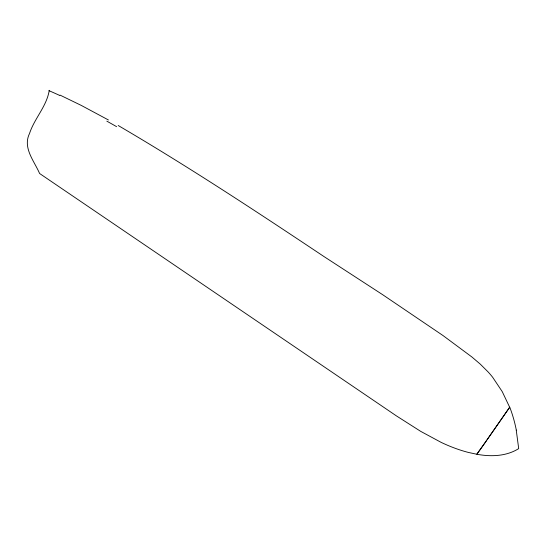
<?xml version="1.0" encoding="UTF-8"?>
<svg xmlns="http://www.w3.org/2000/svg" width="546" height="546" viewBox="0 0 546 546"><rect width="100%" height="100%" fill="white"/><g stroke="black" fill="none" stroke-linecap="round" stroke-linejoin="round"><path stroke-width="0.82" d="M49.263 90.308C46.697 106.402 34.473 118.318 29.525 133.497C22.475 147.857 34.227 160.94 39.599 173.498L396.43 415.902L420.768 431.401L441.1 442.356A97.065 49.072 34 0 0 468.591 452.484L476.829 454.245L480.48 449.153A86.186 4.225 -56.6 0 0 483.039 445.543L509.677 407.268L502.238 391.625L492.663 377.272A100.171 94.554 9 0 0 488.028 371.853L480.248 364.107L471.894 356.982L442.983 335.524L382.644 294.683L324.119 256.647C256.415 211.479 188.425 166.632 118.175 125.491M509.664 407.268L487.052 439.83M486.554 440.608L476.815 454.252C490.861 456.865 506.278 456.422 518.7 448.614L516.236 430.084M60.067 95.12L81.252 105.405L108.422 119.963M48.949 90.656A436.582 296.198 2.4 0 1 59.739 95.461M106.852 121.164A2718.507 1323.634 -29 0 1 116.612 126.679M509.78 407.234A149.215 142.724 0.1 0 1 516.298 430.071"/></g></svg>
